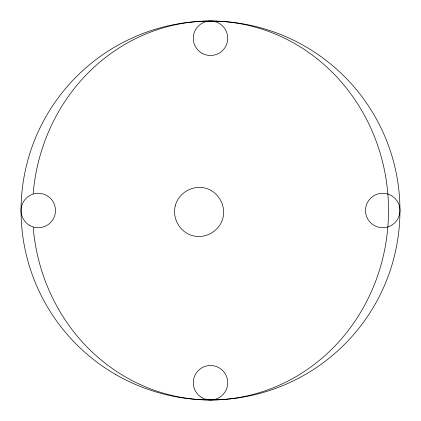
<?xml version="1.0" encoding="UTF-8"?>
<svg xmlns="http://www.w3.org/2000/svg" width="421" height="421" viewBox="0 0 421 421"><rect width="100%" height="100%" fill="white"/><g stroke="black" fill="none" stroke-linecap="round" stroke-linejoin="round"><path stroke-width="0.63" d="M33.185 227.403A189.45 178.025 90 0 0 210.5 399.95A189.45 178.025 -90 0 0 388.525 210.5A189.45 178.025 -90 0 0 210.5 21.05A189.45 178.025 90 0 0 33.185 193.597M175.336 205.574C171.847 218.273 179.993 232.381 192.734 235.707C205.432 239.196 219.536 231.05 222.867 218.31C226.351 205.611 218.21 191.508 205.469 188.176C192.771 184.687 178.662 192.834 175.336 205.574M115.775 374.569A189.45 189.45 0 0 0 399.95 210.5A17.224 17.224 0 0 0 374.116 195.586A17.224 17.224 0 0 0 374.116 225.414A17.224 17.224 0 0 0 399.95 210.5A189.45 189.45 0 0 0 115.775 46.431A189.45 189.45 0 0 0 115.775 374.569M201.891 53.188A17.224 17.224 0 0 0 227.724 38.274A17.224 17.224 0 0 0 201.891 23.355A17.224 17.224 0 0 0 201.891 53.188M201.891 397.645A17.224 17.224 0 0 0 227.724 382.726A17.224 17.224 0 0 0 201.891 367.812A17.224 17.224 0 0 0 201.891 397.645M29.659 225.414A17.224 17.224 0 0 0 55.493 210.5A17.224 17.224 0 0 0 29.659 195.586A17.224 17.224 0 0 0 29.659 225.414"/></g></svg>
